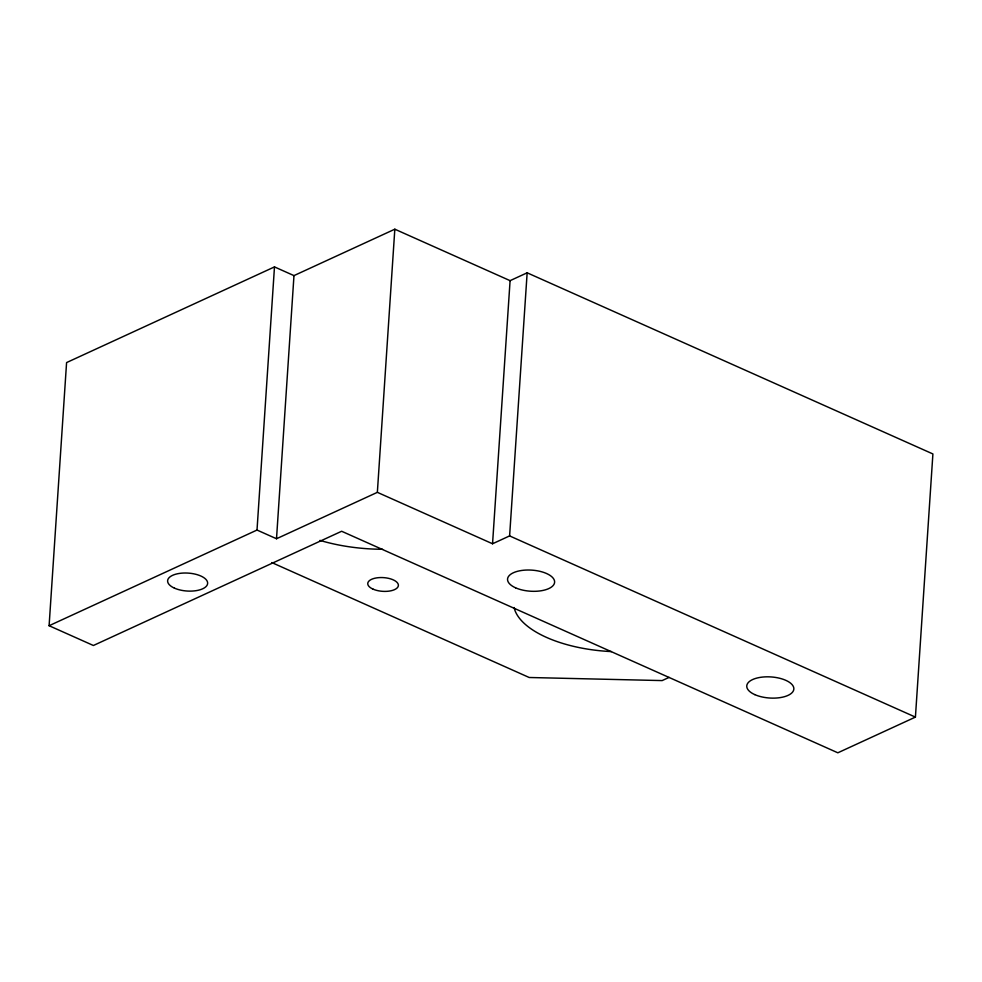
<?xml version="1.0" encoding="UTF-8"?>
<svg xmlns="http://www.w3.org/2000/svg" width="982" height="982" viewBox="0 0 982 982"><rect width="100%" height="100%" fill="white"/><g stroke="black" fill="none" stroke-linecap="round" stroke-linejoin="round"><path stroke-width="1.47" d="M49.1 625.718L66.58 362.579L274.481 266.908L293.974 275.611L394.825 229.199L510.088 280.656L527.15 272.812L932.9 453.954L915.42 717.106L837.842 752.801L341.65 531.262L93.4 645.493L49.1 625.718L257.014 530.047L276.507 538.75L377.358 492.338L492.547 543.77L509.609 535.914L915.42 717.106M257.014 530.047L274.481 266.908M276.507 538.75L293.974 275.611M377.358 492.338L394.825 229.199M492.547 543.77L510.088 280.656M509.609 535.914L527.15 272.812M669.086 677.396L662.138 680.587L529.2 677.494L271.769 562.563M382.514 549.269A106.179 47.541 3.8 0 1 319.985 540.395M611.405 651.582A96.739 43.318 3.8 0 1 514.065 607.514M174.428 588.132A20.057 8.985 3.8 0 0 207.263 584.855A20.057 8.985 3.8 0 0 181.167 573.206A20.057 8.985 3.8 0 0 174.428 588.132M515.55 587.801A23.593 10.569 3.8 0 0 554.179 583.946A23.593 10.569 3.8 0 0 523.48 570.247A23.593 10.569 3.8 0 0 515.55 587.801M754.79 694.618A23.593 10.569 3.8 0 0 793.407 690.763A23.593 10.569 3.8 0 0 762.719 677.052A23.593 10.569 3.8 0 0 754.79 694.618M372.988 589.114A15.331 6.862 3.8 0 0 398.091 586.61A15.331 6.862 3.8 0 0 378.144 577.698A15.331 6.862 3.8 0 0 372.988 589.114"/></g></svg>
